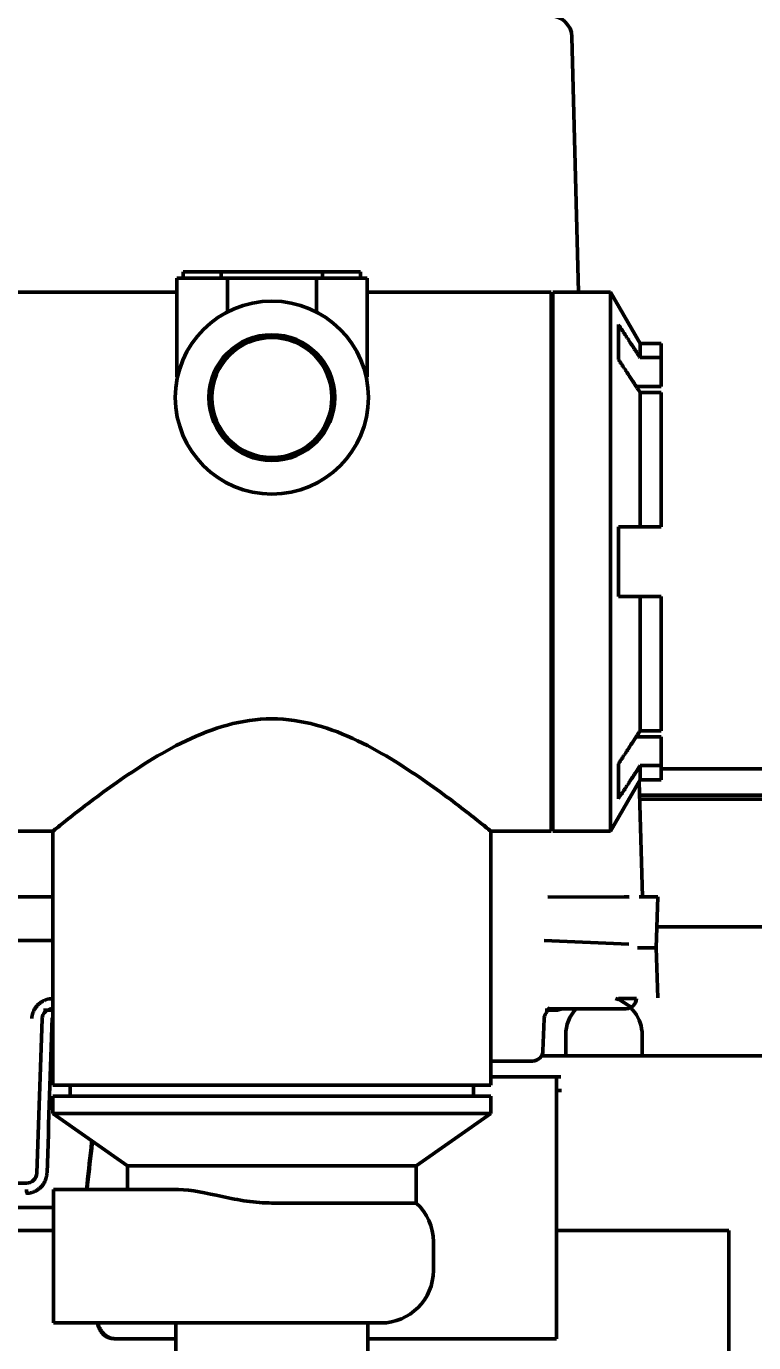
# Model space of a CAD drawing. Header units: inches. Extents: x 11 to 1621, y 11 to 1332.
# Drawn here: x 1034.42 to 1038.59, y 343.07 to 350.62 of the extents above; entities that cross this region are included whole.
import ezdxf

# ---------------------------------------------------------------- set-up
doc = ezdxf.new("R2010")
doc.units = ezdxf.units.IN
doc.header["$LTSCALE"] = 48
doc.header["$MEASUREMENT"] = 0
doc.layers.add('Dimension (ANSI)', color=7, linetype='Continuous', lineweight=25)
doc.layers.add('Visible (ANSI)', color=7, linetype='Continuous', lineweight=50)
doc.styles.add('Dimension Text', font='tahoma.ttf')
doc.dimstyles.new('ELC FT', dxfattribs={"dimscale": 48, "dimtxt": 0.12, "dimasz": 0.098425, "dimexe": 0.05, "dimexo": 0.1, "dimgap": 0.031496, "dimtad": 1, "dimdec": 5, "dimzin": 3, "dimdsep": 46, "dimlunit": 4, "dimtxsty": 'Dimension Text', "dimcen": 0.09, "dimdle": 0.5, "dimclrd": 5, "dimclre": 5, "dimclrt": 256, "dimadec": 1, "dimazin": 3, "dimtfac": 0.833333, "dimtofl": 0, "dimtmove": 0, "dimatfit": 3, "dimfxl": 0, "dimfrac": 2, "dimtolj": 1, "dimtzin": 0, "dimlwd": 25, "dimlwe": 25, "dimarcsym": 0})

# ---------------------------------------------------------------- blocks, each defined once
blk = doc.blocks.new('*D32')
at = {"layer": 'Defpoints', "color": 0, "linetype": 'Continuous', "transparency": 16777216}
for p in [(1009.1438, 460.8893), (1167.9445, 460.8893), (1018.5453, 291.4511)]:
    blk.add_point(p, dxfattribs=at)
at = {"layer": 'Dimension (ANSI)', "color": 5, "linetype": 'Continuous', "lineweight": 25, "transparency": 16777216}
for p, q in [((1163.1445, 460.8893), (1006.7438, 460.8893)), ((1009.1438, 296.1755), (1009.1438, 456.1649)), ((1013.7453, 291.4511), (1006.7438, 291.4511))]:
    blk.add_line(p, q, dxfattribs=at)
at = {"layer": 'Dimension (ANSI)', "color": 5, "linetype": 'Continuous', "transparency": 16777216}
for points in [[(1008.3564, 456.1649), (1009.9312, 456.1649), (1009.1438, 460.8893)], [(1008.3564, 296.1755), (1009.9312, 296.1755), (1009.1438, 291.4511)]]:
    blk.add_solid(points, dxfattribs=at)
at = {"layer": 'Dimension (ANSI)', "linetype": 'Continuous', "lineweight": 25, "transparency": 16777216, "insert": (1003.9957, 376.1702), "char_height": 5.76, "attachment_point": 5, "rotation": 90, "style": 'Dimension Text'}
blk.add_mtext('\\A1;14\'-1 7/16"', dxfattribs=at)
blk = doc.blocks.new('*D51')
at = {"layer": 'Defpoints', "color": 0, "linetype": 'Continuous', "transparency": 16777216}
for p in [(1146.447, 546.4511), (994.5453, 291.4511), (1018.5453, 291.4511)]:
    blk.add_point(p, dxfattribs=at)
at = {"layer": 'Dimension (ANSI)', "color": 5, "linetype": 'Continuous', "lineweight": 25, "transparency": 16777216}
for p, q in [((1141.647, 546.4511), (992.1453, 546.4511)), ((994.5453, 541.7267), (994.5453, 296.1755)), ((1013.7453, 291.4511), (992.1453, 291.4511))]:
    blk.add_line(p, q, dxfattribs=at)
at = {"layer": 'Dimension (ANSI)', "color": 5, "linetype": 'Continuous', "transparency": 16777216}
for points in [[(993.7579, 541.7267), (995.3327, 541.7267), (994.5453, 546.4511)], [(993.7579, 296.1755), (995.3327, 296.1755), (994.5453, 291.4511)]]:
    blk.add_solid(points, dxfattribs=at)
at = {"layer": 'Dimension (ANSI)', "linetype": 'Continuous', "lineweight": 25, "transparency": 16777216, "insert": (990.0336, 418.9511), "char_height": 5.76, "attachment_point": 5, "rotation": 90, "style": 'Dimension Text'}
blk.add_mtext('\\A1;21\'-3"', dxfattribs=at)

msp = doc.modelspace()

# ---------------------------------------------------------------- linework, layer by layer
at = {"layer": 'Visible (ANSI)'}
for p, q in [((1037.548071, 350.555123), (1037.586347, 349.093453)), ((1035.284479, 348.607415), (1035.284479, 349.173453)), ((1035.284479, 349.173453), (1035.574479, 349.173453)), ((1035.321979, 349.173453), (1035.321979, 349.208453)), ((1035.539479, 349.208453), (1035.321979, 349.208453)), ((1036.119479, 349.208453), (1035.539479, 349.208453)), ((1035.539479, 349.208453), (1035.539479, 349.173453)), ((1035.574479, 349.173453), (1036.084479, 349.173453)), ((1035.574479, 348.979151), (1035.574479, 349.173453)), ((1036.084479, 349.173453), (1036.374479, 349.173453)), ((1036.084479, 348.979151), (1036.084479, 349.173453)), ((1036.119479, 349.173453), (1036.119479, 349.208453)), ((1036.336979, 349.208453), (1036.119479, 349.208453)), ((1036.336979, 349.173453), (1036.336979, 349.208453)), ((1036.374479, 349.173453), (1036.374479, 348.607415)), ((1035.284479, 349.093453), (1034.229479, 349.093453)), ((1037.429479, 349.093453), (1036.374479, 349.093453)), ((1037.429479, 349.093453), (1037.429479, 346.003453)), ((1037.429479, 349.073453), (1037.439479, 349.073453)), ((1037.439479, 349.093453), (1037.439479, 346.003453)), ((1037.439479, 349.093453), (1037.769479, 349.093453)), ((1037.769479, 349.093453), (1037.769479, 346.003453)), ((1037.939479, 348.799005), (1037.769479, 349.093453)), ((1037.814479, 348.907101), (1037.814479, 348.707101)), ((1037.939479, 348.799005), (1037.939479, 348.717523)), ((1037.939479, 348.799005), (1038.059479, 348.799005)), ((1038.059479, 348.799005), (1038.059479, 348.717523)), ((1037.939479, 348.717523), (1038.059479, 348.717523)), ((1038.059479, 348.717523), (1038.059479, 348.552157)), ((1038.059479, 348.552157), (1037.916678, 348.552157)), ((1037.939479, 348.517523), (1037.939479, 347.748453)), ((1038.059479, 348.517523), (1037.939479, 348.517523)), ((1038.059479, 348.517523), (1038.059479, 347.748453)), ((1037.814479, 347.748453), (1037.814479, 347.348453)), ((1037.939479, 347.748453), (1038.059479, 347.748453)), ((1037.939479, 347.348453), (1037.939479, 346.579384)), ((1038.059479, 347.348453), (1037.939479, 347.348453)), ((1038.059479, 347.348453), (1038.059479, 346.579384)), ((1037.916678, 346.54475), (1038.059479, 346.54475)), ((1037.939479, 346.579384), (1038.059479, 346.579384)), ((1038.059479, 346.54475), (1038.059479, 346.379384)), ((1037.814479, 346.389806), (1037.814479, 346.189806)), ((1037.939479, 346.379384), (1037.939479, 346.297902)), ((1038.059479, 346.379384), (1037.939479, 346.379384)), ((1038.059479, 346.379384), (1038.059479, 346.297902)), ((1038.059479, 346.361101), (1057.792484, 346.361101)), ((1037.939479, 346.297902), (1037.769479, 346.003453)), ((1037.934296, 346.288924), (1037.951633, 345.626851)), ((1037.939479, 346.297902), (1038.059479, 346.297902)), ((1046.186555, 346.21075), (1037.936343, 346.21075)), ((1037.936961, 346.187151), (1046.186555, 346.187151)), ((1034.574479, 346.003453), (1034.229479, 346.003453)), ((1034.574479, 346.003453), (1034.574479, 344.548453)), ((1037.429479, 346.003453), (1037.084479, 346.003453)), ((1037.084479, 346.003453), (1037.084479, 344.548453)), ((1037.429479, 346.023453), (1037.439479, 346.023453)), ((1037.439479, 346.003453), (1037.769479, 346.003453)), ((1034.574479, 345.626851), (1033.555889, 345.626851)), ((1037.411002, 345.626851), (1037.875527, 345.625808)), ((1037.84705, 345.626851), (1037.875527, 345.626851)), ((1038.041212, 345.626851), (1037.93397, 345.626851)), ((1038.031026, 345.335148), (1038.041212, 345.626851)), ((1038.03525, 345.456101), (1046.186555, 345.456101)), ((1034.574479, 345.376851), (1034.370538, 345.376851)), ((1037.389507, 345.376851), (1037.87482, 345.355999)), ((1038.031026, 345.335148), (1037.924086, 345.335148)), ((1038.031026, 345.335148), (1038.041016, 345.049057)), ((1037.814302, 345.044757), (1037.917883, 345.044757)), ((1034.571025, 344.977565), (1034.522076, 344.977565)), ((1034.574479, 344.977565), (1034.572121, 344.977565)), ((1034.573802, 344.986851), (1034.574479, 344.986851)), ((1037.471738, 344.977565), (1037.395713, 344.977565)), ((1037.396176, 344.9559), (1037.396176, 344.955899)), ((1037.756119, 344.986851), (1037.415797, 344.986851)), ((1037.756119, 344.986851), (1037.857919, 344.986851)), ((1034.513838, 344.928945), (1034.482962, 344.044757)), ((1037.38228, 344.744757), (1037.388712, 344.928945)), ((1034.568173, 344.846851), (1034.574479, 344.846851)), ((1037.512555, 344.716101), (1037.512555, 344.836101)), ((1037.950555, 344.836101), (1037.950555, 344.716101)), ((1037.084479, 344.686851), (1037.322317, 344.686851)), ((1037.373838, 344.716101), (1039.446979, 344.716101)), ((1037.084479, 344.595851), (1037.485068, 344.595851)), ((1037.459479, 344.595851), (1037.459479, 343.095851)), ((1037.084479, 344.548453), (1034.574479, 344.548453)), ((1034.674479, 344.548453), (1034.674479, 344.485953)), ((1036.984479, 344.548453), (1036.984479, 344.485953)), ((1037.459479, 344.517763), (1037.487795, 344.517763)), ((1037.084479, 344.485953), (1034.574479, 344.485953)), ((1034.574479, 344.485953), (1034.574479, 344.385953)), ((1037.084479, 344.485953), (1037.084479, 344.385953)), ((1037.084479, 344.385953), (1034.574479, 344.385953)), ((1035.002924, 344.085953), (1034.574479, 344.385953)), ((1036.656035, 344.085953), (1037.084479, 344.385953)), ((1036.656035, 344.085953), (1035.002924, 344.085953)), ((1035.002924, 344.085953), (1035.002924, 343.950953)), ((1036.656035, 344.085953), (1036.656035, 343.873159)), ((1033.608669, 343.986851), (1034.422998, 343.986851)), ((1034.579479, 343.950953), (1035.288583, 343.950953)), ((1034.579479, 343.650953), (1034.579479, 343.950953)), ((1034.579479, 343.846851), (1032.679479, 343.846851)), ((1036.656035, 343.873159), (1035.829479, 343.873159)), ((1031.446979, 343.716101), (1034.579479, 343.716101)), ((1037.459479, 343.716101), (1038.446979, 343.716101)), ((1038.446979, 343.716101), (1038.446979, 334.966101)), ((1034.579479, 343.650953), (1034.579479, 343.485953)), ((1036.754479, 343.485953), (1036.754479, 343.650953)), ((1034.579479, 343.485953), (1034.579479, 343.185953)), ((1034.579479, 343.185953), (1035.829479, 343.185953)), ((1035.279479, 343.185953), (1035.279479, 342.635953)), ((1036.454479, 343.185953), (1035.829479, 343.185953)), ((1036.379479, 343.185953), (1036.379479, 342.635953)), ((1034.923322, 343.095851), (1034.928261, 343.095851)), ((1034.928261, 343.095851), (1035.279479, 343.095851)), ((1036.379479, 343.095851), (1037.459479, 343.095851))]:
    msp.add_line(p, q, dxfattribs=at)
for radius in [0.553, 0.360469, 0.346, 0.344]:
    msp.add_circle((1035.829479, 348.488453), radius, dxfattribs=at)
for centre, radius, start, end in [((1037.423114, 350.551851), 0.125, 1.5, 90), ((1037.731555, 344.836101), 0.219, 0, 72.3199454), ((1037.857919, 345.046851), 0.06, 270, 358), ((1037.448675, 344.926851), 0.06, 151.0456842, 178), ((1037.503802, 344.926851), 0.06, 90, 122.3029555), ((1037.731555, 344.836101), 0.219, 136.4998745, 180), ((1037.322317, 344.746851), 0.06, 270, 358), ((1034.422998, 344.046851), 0.06, 270.0000001, 357.9999999), ((1036.454479, 343.650953), 0.3, 0, 47.7898361), ((1036.454479, 343.485953), 0.3, 270, 0)]:
    msp.add_arc(centre, radius, start, end, dxfattribs=at)
for centre, major_axis, ratio, start_param, end_param in [((1034.852357, 347.548447), (-0.000002, -1.545007), 0.38410605, 2.31829009, 2.32596803), ((1036.806592, 347.548469), (0.000005, 1.544984), 0.38410578, 0.81563158, 0.82330961)]:
    msp.add_ellipse(centre, major_axis=major_axis, ratio=ratio, start_param=start_param, end_param=end_param, dxfattribs=at)
for points, weights in [([(1037.814479, 348.907101), (1037.88207, 348.80476), (1037.939479, 348.717523)], [1.00995015812, 1.01647276123, 1.0163995422]), ([(1037.939479, 348.517523), (1037.88207, 348.60476), (1037.814479, 348.707101)], [1.0163995422, 1.01647276122, 1.00995015812]), ([(1037.814479, 347.748453), (1037.88207, 347.748453), (1037.939479, 347.748453)], [1.00995015812, 1.01647276122, 1.0163995422]), ([(1037.939479, 347.348453), (1037.88207, 347.348453), (1037.814479, 347.348453)], [1.0163995422, 1.01647276122, 1.00995015812]), ([(1037.814479, 346.389806), (1037.88207, 346.492147), (1037.939479, 346.579384)], [1.00995015812, 1.01647276122, 1.0163995422]), ([(1037.939479, 346.379384), (1037.88207, 346.292147), (1037.814479, 346.189806)], [1.0163995422, 1.01647276122, 1.00995015812])]:
    msp.add_rational_spline(points, weights, degree=2, dxfattribs=at)
for points, knots in [([(1034.574479, 346.003453), (1034.574479, 346.003453), (1034.582902, 346.01032), (1034.616853, 346.037705), (1034.642367, 346.058209), (1034.70797, 346.109921), (1034.748116, 346.141165), (1034.838783, 346.209575), (1034.889305, 346.246718), (1034.996689, 346.322067), (1035.057897, 346.363295), (1035.190813, 346.445205), (1035.262499, 346.485881), (1035.413709, 346.558272), (1035.493323, 346.589957), (1035.658053, 346.634614), (1035.743236, 346.647343), (1035.829479, 346.647343)], [-5.16724091, -5.16724091, -5.16724091, -5.16724091, -4.53260534, -4.53260534, -3.89796977, -3.89796977, -3.26333419, -3.26333419, -2.62869862, -2.62869862, -1.97152396, -1.97152396, -1.31434931, -1.31434931, -0.65717465, -0.65717465, 0, 0, 0, 0]), ([(1035.829479, 346.647343), (1035.915723, 346.647343), (1036.000906, 346.634614), (1036.165636, 346.589957), (1036.24525, 346.558272), (1036.39646, 346.485881), (1036.468146, 346.445205), (1036.601062, 346.363295), (1036.66227, 346.322067), (1036.769654, 346.246718), (1036.820176, 346.209575), (1036.910843, 346.141165), (1036.950989, 346.109921), (1037.016592, 346.058209), (1037.042106, 346.037705), (1037.076057, 346.01032), (1037.084479, 346.003453), (1037.084479, 346.003453)], [-20.66896366, -20.66896366, -20.66896366, -20.66896366, -20.011789, -20.011789, -19.35461435, -19.35461435, -18.69743969, -18.69743969, -18.04026504, -18.04026504, -17.40562947, -17.40562947, -16.77099389, -16.77099389, -16.13635832, -16.13635832, -15.50172274, -15.50172274, -15.50172274, -15.50172274]), ([(1034.575161, 345.045309), (1034.572917, 345.044719), (1034.571356, 345.044666), (1034.569796, 345.044584), (1034.567622, 345.044469), (1034.56545, 345.044297), (1034.563284, 345.044068), (1034.561119, 345.043839), (1034.55896, 345.043553), (1034.556812, 345.043212), (1034.554663, 345.04287), (1034.552525, 345.042473), (1034.550399, 345.042019), (1034.548872, 345.041693), (1034.547351, 345.041339), (1034.545838, 345.040956), (1034.545247, 345.040806), (1034.544657, 345.040652), (1034.544068, 345.040494), (1034.541974, 345.03993), (1034.539896, 345.039311), (1034.537837, 345.038639), (1034.535778, 345.037967), (1034.533738, 345.037241), (1034.53172, 345.036462), (1034.529701, 345.035683), (1034.527704, 345.034852), (1034.525731, 345.033969), (1034.523758, 345.033086), (1034.521809, 345.032152), (1034.519887, 345.031167), (1034.519033, 345.03073), (1034.518184, 345.030282), (1034.51734, 345.029825), (1034.516287, 345.029253), (1034.515241, 345.028666), (1034.514206, 345.028065), (1034.512341, 345.026981), (1034.510506, 345.025849), (1034.508704, 345.024671), (1034.506902, 345.023493), (1034.505133, 345.022268), (1034.503399, 345.020999), (1034.501666, 345.01973), (1034.499967, 345.018417), (1034.498307, 345.017062), (1034.496646, 345.015707), (1034.495023, 345.014309), (1034.493439, 345.01287), (1034.493226, 345.012676), (1034.493014, 345.012482), (1034.492802, 345.012287), (1034.491441, 345.011032), (1034.49011, 345.009747), (1034.48881, 345.008434), (1034.487308, 345.006916), (1034.485847, 345.005359), (1034.48443, 345.003767), (1034.483012, 345.002174), (1034.481638, 345.000545), (1034.480309, 344.998882), (1034.47898, 344.99722), (1034.477696, 344.995523), (1034.476459, 344.993796), (1034.47532, 344.992204), (1034.474221, 344.990586), (1034.473163, 344.988944), (1034.473072, 344.988803), (1034.472982, 344.988662), (1034.472892, 344.988521), (1034.471751, 344.986734), (1034.470658, 344.984917), (1034.469616, 344.983075), (1034.468574, 344.981233), (1034.467582, 344.979365), (1034.466642, 344.977475), (1034.465701, 344.975584), (1034.464811, 344.973671), (1034.463974, 344.971737), (1034.463137, 344.969804), (1034.462352, 344.96785), (1034.46162, 344.965877), (1034.46094, 344.964047), (1034.460307, 344.962201), (1034.459719, 344.960341), (1034.459673, 344.960196), (1034.459628, 344.960051), (1034.459583, 344.959906), (1034.458957, 344.957898), (1034.458386, 344.955873), (1034.457868, 344.953834), (1034.457351, 344.951796), (1034.456888, 344.949745), (1034.45648, 344.947683), (1034.456072, 344.945621), (1034.455719, 344.943549), (1034.455421, 344.941471), (1034.455123, 344.939392), (1034.454881, 344.937306), (1034.454694, 344.935218), (1034.454606, 344.934235), (1034.454531, 344.933252), (1034.454447, 344.931456)], [0.009741808, 0.009741808, 0.009741808, 0.009741808, 0.034482759, 0.034482759, 0.034482759, 0.068965517, 0.068965517, 0.068965517, 0.103448276, 0.103448276, 0.103448276, 0.137931034, 0.137931034, 0.137931034, 0.162722529, 0.162722529, 0.162722529, 0.172413793, 0.172413793, 0.172413793, 0.206896552, 0.206896552, 0.206896552, 0.24137931, 0.24137931, 0.24137931, 0.275862069, 0.275862069, 0.275862069, 0.310344828, 0.310344828, 0.310344828, 0.3256724, 0.3256724, 0.3256724, 0.344827586, 0.344827586, 0.344827586, 0.379310345, 0.379310345, 0.379310345, 0.413793103, 0.413793103, 0.413793103, 0.448275862, 0.448275862, 0.448275862, 0.482758621, 0.482758621, 0.482758621, 0.487401818, 0.487401818, 0.487401818, 0.517241379, 0.517241379, 0.517241379, 0.551724138, 0.551724138, 0.551724138, 0.586206897, 0.586206897, 0.586206897, 0.620689655, 0.620689655, 0.620689655, 0.65245086, 0.65245086, 0.65245086, 0.655172414, 0.655172414, 0.655172414, 0.689655172, 0.689655172, 0.689655172, 0.724137931, 0.724137931, 0.724137931, 0.75862069, 0.75862069, 0.75862069, 0.793103448, 0.793103448, 0.793103448, 0.825092609, 0.825092609, 0.825092609, 0.827586207, 0.827586207, 0.827586207, 0.862068966, 0.862068966, 0.862068966, 0.896551724, 0.896551724, 0.896551724, 0.931034483, 0.931034483, 0.931034483, 0.965517241, 0.965517241, 0.965517241, 0.98174719, 0.98174719, 0.98174719, 0.98174719]), ([(1034.573802, 344.986851), (1034.550198, 344.986848), (1034.527103, 344.971426), (1034.518172, 344.94933), (1034.515557, 344.94286), (1034.514082, 344.935909), (1034.513838, 344.928945)], [-0.999999951, -0.999999951, -0.999999951, -0.999999951, -0.226490647, -0.226490647, -0.226490647, -0.000000008, -0.000000008, -0.000000008, -0.000000008]), ([(1037.4207, 344.992306), (1037.4207, 344.992306), (1037.420053, 344.991751), (1037.417139, 344.988629), (1037.413967, 344.984674), (1037.406139, 344.973196), (1037.401217, 344.965011), (1037.396176, 344.9559)], [0.196037365, 0.196037365, 0.196037365, 0.196037365, 0.269173787, 0.269173787, 0.412480657, 0.412480657, 0.592109455, 0.592109455, 0.592109455, 0.592109455]), ([(1034.767446, 343.950953), (1034.776187, 344.029926), (1034.784923, 344.108899), (1034.79518, 344.201675), (1034.796706, 344.215478), (1034.798232, 344.22928)], [0.162174756, 0.162174756, 0.162174756, 0.162174756, 0.767673497, 0.767673497, 0.873498568, 0.873498568, 0.873498568, 0.873498568]), ([(1034.770826, 343.950953), (1034.779654, 344.029926), (1034.788477, 344.108899), (1034.798748, 344.200877), (1034.8002, 344.213881), (1034.801652, 344.226885)], [0.162194729, 0.162194729, 0.162194729, 0.162194729, 0.76776804, 0.76776804, 0.867484933, 0.867484933, 0.867484933, 0.867484933]), ([(1034.423052, 343.951145), (1034.425199, 343.928946), (1034.427234, 343.929002), (1034.429269, 343.929111), (1034.431316, 343.929222), (1034.433363, 343.929387), (1034.435406, 343.929606), (1034.437448, 343.929826), (1034.439486, 343.9301), (1034.441516, 343.930428), (1034.443547, 343.930756), (1034.44557, 343.931137), (1034.447582, 343.931573), (1034.449594, 343.932008), (1034.451595, 343.932497), (1034.453582, 343.933039), (1034.455569, 343.933582), (1034.457542, 343.934177), (1034.459498, 343.934825), (1034.461453, 343.935473), (1034.463391, 343.936174), (1034.465311, 343.936926), (1034.46723, 343.937678), (1034.46913, 343.938482), (1034.471009, 343.939337), (1034.472888, 343.940192), (1034.474746, 343.941097), (1034.476581, 343.942052), (1034.478417, 343.943007), (1034.480229, 343.944012), (1034.482016, 343.945066), (1034.483802, 343.94612), (1034.485563, 343.947222), (1034.487295, 343.948372), (1034.488887, 343.949429), (1034.490456, 343.950526), (1034.491997, 343.951662), (1034.492133, 343.951762), (1034.492269, 343.951863), (1034.492404, 343.951963), (1034.494077, 343.953207), (1034.495718, 343.954497), (1034.497326, 343.955832), (1034.498935, 343.957166), (1034.500509, 343.958545), (1034.502049, 343.959967), (1034.503589, 343.961388), (1034.505093, 343.962853), (1034.506559, 343.964358), (1034.508026, 343.965863), (1034.509455, 343.967409), (1034.510843, 343.968993), (1034.512232, 343.970577), (1034.51358, 343.9722), (1034.514885, 343.973858), (1034.51559, 343.974755), (1034.516283, 343.975662), (1034.516963, 343.976579), (1034.517541, 343.977358), (1034.518109, 343.978145), (1034.518668, 343.978939), (1034.519885, 343.980666), (1034.521057, 343.982427), (1034.522182, 343.984219), (1034.523307, 343.986011), (1034.524385, 343.987833), (1034.525416, 343.989684), (1034.526447, 343.991535), (1034.527429, 343.993415), (1034.528363, 343.995321), (1034.529296, 343.997227), (1034.53018, 343.999159), (1034.531014, 344.001115), (1034.531848, 344.003072), (1034.53263, 344.005053), (1034.533361, 344.007057), (1034.533427, 344.007236), (1034.533491, 344.007415), (1034.533556, 344.007594), (1034.534213, 344.009423), (1034.534827, 344.01127), (1034.535397, 344.013133), (1034.536023, 344.015179), (1034.536595, 344.017243), (1034.537114, 344.019323), (1034.537633, 344.021402), (1034.538097, 344.023497), (1034.538507, 344.025603), (1034.538916, 344.02771), (1034.539271, 344.029827), (1034.53957, 344.031952), (1034.539869, 344.034077), (1034.540112, 344.036209), (1034.540299, 344.038344), (1034.540486, 344.040479), (1034.540616, 344.042616), (1034.542408, 344.046879)], [0.000200104, 0.000200104, 0.000200104, 0.000200104, 0.034482759, 0.034482759, 0.034482759, 0.068965517, 0.068965517, 0.068965517, 0.103448276, 0.103448276, 0.103448276, 0.137931034, 0.137931034, 0.137931034, 0.172413793, 0.172413793, 0.172413793, 0.206896552, 0.206896552, 0.206896552, 0.24137931, 0.24137931, 0.24137931, 0.275862069, 0.275862069, 0.275862069, 0.310344828, 0.310344828, 0.310344828, 0.344827586, 0.344827586, 0.344827586, 0.379310345, 0.379310345, 0.379310345, 0.411001674, 0.411001674, 0.411001674, 0.413793103, 0.413793103, 0.413793103, 0.448275862, 0.448275862, 0.448275862, 0.482758621, 0.482758621, 0.482758621, 0.517241379, 0.517241379, 0.517241379, 0.551724138, 0.551724138, 0.551724138, 0.586206897, 0.586206897, 0.586206897, 0.604846287, 0.604846287, 0.604846287, 0.620689655, 0.620689655, 0.620689655, 0.655172414, 0.655172414, 0.655172414, 0.689655172, 0.689655172, 0.689655172, 0.724137931, 0.724137931, 0.724137931, 0.75862069, 0.75862069, 0.75862069, 0.793103448, 0.793103448, 0.793103448, 0.796180894, 0.796180894, 0.796180894, 0.827586207, 0.827586207, 0.827586207, 0.862068966, 0.862068966, 0.862068966, 0.896551724, 0.896551724, 0.896551724, 0.931034483, 0.931034483, 0.931034483, 0.965517241, 0.965517241, 0.965517241, 1, 1, 1, 1]), ([(1035.288583, 343.950953), (1035.290793, 343.950952), (1035.292996, 343.950935), (1035.367324, 343.949747), (1035.452954, 343.929815), (1035.590664, 343.90039), (1035.638136, 343.89077), (1035.733895, 343.877078), (1035.782206, 343.873159), (1035.829479, 343.873159)], [-4.22402942, -4.22402942, -4.22402942, -4.22402942, -4.20210881, -4.20210881, -3.48165723, -3.48165723, -3.12143144, -3.12143144, -2.76120565, -2.76120565, -2.76120565, -2.76120565]), ([(1034.923322, 343.095851), (1034.92205, 343.095851), (1034.920771, 343.095884), (1034.919485, 343.095951), (1034.918199, 343.096018), (1034.916906, 343.096119), (1034.915609, 343.096255), (1034.914311, 343.09639), (1034.913009, 343.09656), (1034.911704, 343.096765), (1034.910399, 343.09697), (1034.909091, 343.09721), (1034.907779, 343.097486), (1034.906466, 343.097762), (1034.90515, 343.098073), (1034.903832, 343.098421), (1034.902515, 343.098769), (1034.901195, 343.099153), (1034.899877, 343.099574), (1034.898558, 343.099995), (1034.897239, 343.100452), (1034.895921, 343.100947), (1034.894602, 343.101442), (1034.893283, 343.101975), (1034.891966, 343.102546), (1034.89065, 343.103117), (1034.889336, 343.103726), (1034.888028, 343.104372), (1034.886719, 343.105019), (1034.885416, 343.105703), (1034.884118, 343.106426), (1034.88282, 343.107148), (1034.881528, 343.10791), (1034.880244, 343.10871), (1034.87896, 343.10951), (1034.877685, 343.110348), (1034.876423, 343.111222), (1034.875161, 343.112096), (1034.873911, 343.113007), (1034.872674, 343.113955), (1034.871437, 343.114904), (1034.870213, 343.11589), (1034.869002, 343.116914), (1034.867791, 343.117938), (1034.866594, 343.119), (1034.865412, 343.1201), (1034.864231, 343.1212), (1034.863065, 343.122338), (1034.861915, 343.123516), (1034.860953, 343.124501), (1034.860003, 343.125513), (1034.859063, 343.126556), (1034.858878, 343.126761), (1034.858694, 343.126967), (1034.85851, 343.127174), (1034.857391, 343.128435), (1034.856287, 343.12974), (1034.855199, 343.13109), (1034.85411, 343.132439), (1034.853038, 343.133833), (1034.851982, 343.135274), (1034.850925, 343.136715), (1034.849884, 343.138205), (1034.848862, 343.139741), (1034.84784, 343.141278), (1034.846836, 343.142863), (1034.845854, 343.144493), (1034.844872, 343.146123), (1034.843913, 343.147798), (1034.842978, 343.149518), (1034.842044, 343.151239), (1034.841134, 343.153004), (1034.840253, 343.154811), (1034.839372, 343.156618), (1034.83852, 343.158468), (1034.8377, 343.160353), (1034.836881, 343.162238), (1034.836095, 343.16416), (1034.835345, 343.166113), (1034.834596, 343.168067), (1034.833882, 343.170053), (1034.833207, 343.172067), (1034.832532, 343.174081), (1034.831896, 343.176123), (1034.831302, 343.178185), (1034.830709, 343.180247), (1034.830157, 343.18233), (1034.829649, 343.184428), (1034.829526, 343.184935), (1034.829406, 343.185444), (1034.829288, 343.185953)], [0, 0, 0, 0, 0.032258065, 0.032258065, 0.032258065, 0.064516129, 0.064516129, 0.064516129, 0.096774194, 0.096774194, 0.096774194, 0.129032258, 0.129032258, 0.129032258, 0.161290323, 0.161290323, 0.161290323, 0.193548387, 0.193548387, 0.193548387, 0.225806452, 0.225806452, 0.225806452, 0.258064516, 0.258064516, 0.258064516, 0.290322581, 0.290322581, 0.290322581, 0.322580645, 0.322580645, 0.322580645, 0.35483871, 0.35483871, 0.35483871, 0.387096774, 0.387096774, 0.387096774, 0.419354839, 0.419354839, 0.419354839, 0.451612903, 0.451612903, 0.451612903, 0.483870968, 0.483870968, 0.483870968, 0.516129032, 0.516129032, 0.516129032, 0.543090404, 0.543090404, 0.543090404, 0.548387097, 0.548387097, 0.548387097, 0.580645161, 0.580645161, 0.580645161, 0.612903226, 0.612903226, 0.612903226, 0.64516129, 0.64516129, 0.64516129, 0.677419355, 0.677419355, 0.677419355, 0.709677419, 0.709677419, 0.709677419, 0.741935484, 0.741935484, 0.741935484, 0.774193548, 0.774193548, 0.774193548, 0.806451613, 0.806451613, 0.806451613, 0.838709677, 0.838709677, 0.838709677, 0.870967742, 0.870967742, 0.870967742, 0.903225806, 0.903225806, 0.903225806, 0.911029911, 0.911029911, 0.911029911, 0.911029911]), ([(1034.833286, 343.185953), (1034.833396, 343.185482), (1034.833508, 343.185011), (1034.833623, 343.184541), (1034.834132, 343.182454), (1034.834684, 343.180382), (1034.835279, 343.17833), (1034.835873, 343.176278), (1034.83651, 343.174246), (1034.837186, 343.17224), (1034.837862, 343.170235), (1034.838577, 343.168257), (1034.839328, 343.16631), (1034.840079, 343.164364), (1034.840867, 343.162449), (1034.841688, 343.160569), (1034.842509, 343.158689), (1034.843364, 343.156844), (1034.844248, 343.15504), (1034.845132, 343.153237), (1034.846045, 343.151474), (1034.846983, 343.149756), (1034.847921, 343.148038), (1034.848885, 343.146364), (1034.849871, 343.144734), (1034.850858, 343.143104), (1034.851867, 343.141519), (1034.852895, 343.139981), (1034.853923, 343.138443), (1034.85497, 343.136952), (1034.856033, 343.135509), (1034.857097, 343.134065), (1034.858176, 343.132669), (1034.859272, 343.131316), (1034.860367, 343.129964), (1034.86148, 343.128655), (1034.862608, 343.12739), (1034.862857, 343.12711), (1034.863108, 343.126832), (1034.863359, 343.126556), (1034.864242, 343.125585), (1034.865136, 343.12464), (1034.866038, 343.12372), (1034.867198, 343.122537), (1034.868374, 343.121395), (1034.869565, 343.12029), (1034.870757, 343.119185), (1034.871965, 343.118118), (1034.873188, 343.117089), (1034.87441, 343.11606), (1034.875647, 343.115069), (1034.876897, 343.114115), (1034.878146, 343.113161), (1034.879409, 343.112244), (1034.880685, 343.111364), (1034.881962, 343.110484), (1034.883251, 343.10964), (1034.88455, 343.108834), (1034.885849, 343.108029), (1034.887157, 343.107261), (1034.888472, 343.106532), (1034.889786, 343.105803), (1034.891106, 343.105113), (1034.892432, 343.104461), (1034.893758, 343.103809), (1034.89509, 343.103194), (1034.896424, 343.102618), (1034.897759, 343.102042), (1034.899097, 343.101504), (1034.900434, 343.101003), (1034.901772, 343.100503), (1034.90311, 343.100041), (1034.904448, 343.099616), (1034.905787, 343.099191), (1034.907126, 343.098802), (1034.908464, 343.098451), (1034.909801, 343.098099), (1034.911138, 343.097784), (1034.912471, 343.097505), (1034.913803, 343.097226), (1034.915132, 343.096983), (1034.916458, 343.096776), (1034.917784, 343.096569), (1034.919106, 343.096397), (1034.920424, 343.09626), (1034.921742, 343.096122), (1034.923056, 343.09602), (1034.924362, 343.095952), (1034.925669, 343.095885), (1034.926968, 343.095851), (1034.928261, 343.095851)], [0.08950695, 0.08950695, 0.08950695, 0.08950695, 0.096774194, 0.096774194, 0.096774194, 0.129032258, 0.129032258, 0.129032258, 0.161290323, 0.161290323, 0.161290323, 0.193548387, 0.193548387, 0.193548387, 0.225806452, 0.225806452, 0.225806452, 0.258064516, 0.258064516, 0.258064516, 0.290322581, 0.290322581, 0.290322581, 0.322580645, 0.322580645, 0.322580645, 0.35483871, 0.35483871, 0.35483871, 0.387096774, 0.387096774, 0.387096774, 0.419354839, 0.419354839, 0.419354839, 0.451612903, 0.451612903, 0.451612903, 0.458753939, 0.458753939, 0.458753939, 0.483870968, 0.483870968, 0.483870968, 0.516129032, 0.516129032, 0.516129032, 0.548387097, 0.548387097, 0.548387097, 0.580645161, 0.580645161, 0.580645161, 0.612903226, 0.612903226, 0.612903226, 0.64516129, 0.64516129, 0.64516129, 0.677419355, 0.677419355, 0.677419355, 0.709677419, 0.709677419, 0.709677419, 0.741935484, 0.741935484, 0.741935484, 0.774193548, 0.774193548, 0.774193548, 0.806451613, 0.806451613, 0.806451613, 0.838709677, 0.838709677, 0.838709677, 0.870967742, 0.870967742, 0.870967742, 0.903225806, 0.903225806, 0.903225806, 0.935483871, 0.935483871, 0.935483871, 0.967741935, 0.967741935, 0.967741935, 1, 1, 1, 1])]:
    msp.add_open_spline(points, degree=3, knots=knots, dxfattribs=at)
msp.add_open_spline([(1034.542408, 344.046879), (1034.550891, 344.341583), (1034.560923, 344.635273), (1034.57035, 344.935207)], degree=3, dxfattribs=at)

# ---------------------------------------------------------------- dimensions: what is measured, and where the dimension line sits
at = {"layer": 'Dimension (ANSI)', "color": 5, "linetype": 'Continuous', "lineweight": 25, "true_color": 0x0000ff}
for base, p1, p2, picture, middle in [((994.545281, 291.451101), (1146.446979, 546.451101), (1018.545281, 291.451101), '*D51', (994.545281, 418.951101)), ((1009.143755, 460.889261), (1018.545281, 291.451101), (1167.944479, 460.889261), '*D32', (1009.143755, 376.170181))]:
    dim = msp.add_linear_dim(base=base, p1=p1, p2=p2, angle=270, dimstyle='ELC FT', override={"dimgap": 0.031496, "dimdec": 5, "dimlfac": 1, "dimtol": 0, "dimlim": 0, "dimtp": 0, "dimtm": 0, "dimtdec": 2, "dimatfit": 1}, dxfattribs=at)
    dim.commit()
    dim.dimension.update_dxf_attribs({"geometry": picture, "text_midpoint": middle, "dimtype": 160})

doc.saveas('drawing.dxf')
